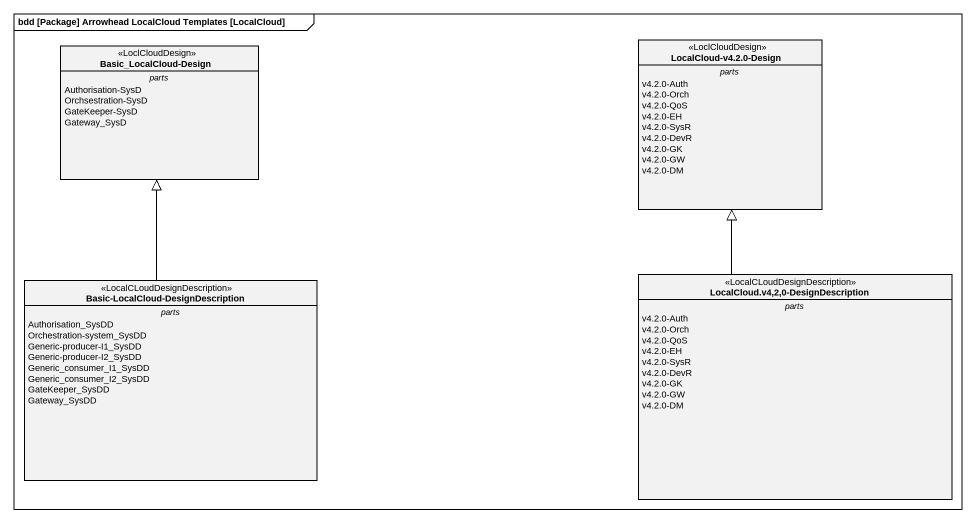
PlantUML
@startuml
mainframe bdd [Package] Arrowhead LocalCloud Templates [LocalCloud]
hide circle
hide empty members
class "LocalCloud-v4.2.0-Design" as LocalCloud_v4_2_0_Design <<LoclCloudDesign>> {
  -- parts --
  v4.2.0-Auth
  v4.2.0-Orch
  v4.2.0-QoS
  v4.2.0-EH
  v4.2.0-SysR
  v4.2.0-DevR
  v4.2.0-GK
  v4.2.0-GW
  v4.2.0-DM
}
class "Basic_LocalCloud-Design" as Basic_LocalCloud_Design <<LoclCloudDesign>> {
  -- parts --
  Authorisation-SysD
  Orchsestration-SysD
  GateKeeper-SysD
  Gateway_SysD
}
class "LocalCloud.v4,2,0-DesignDescription" as LocalCloud_v4_2_0 <<LocalCLoudDesignDescription>> {
  -- parts --
  v4.2.0-Auth
  v4.2.0-Orch
  v4.2.0-QoS
  v4.2.0-EH
  v4.2.0-SysR
  v4.2.0-DevR
  v4.2.0-GK
  v4.2.0-GW
  v4.2.0-DM
}
class "Basic-LocalCloud-DesignDescription" as Basic_LocalCloud <<LocalCLoudDesignDescription>> {
  -- parts --
  Authorisation_SysDD
  Orchestration-system_SysDD
  Generic-producer-I1_SysDD
  Generic-producer-I2_SysDD
  Generic_consumer_I1_SysDD
  Generic_consumer_I2_SysDD
  GateKeeper_SysDD
  Gateway_SysDD
}
LocalCloud_v4_2_0 -up-|> LocalCloud_v4_2_0_Design
Basic_LocalCloud -up-|> Basic_LocalCloud_Design
@enduml
